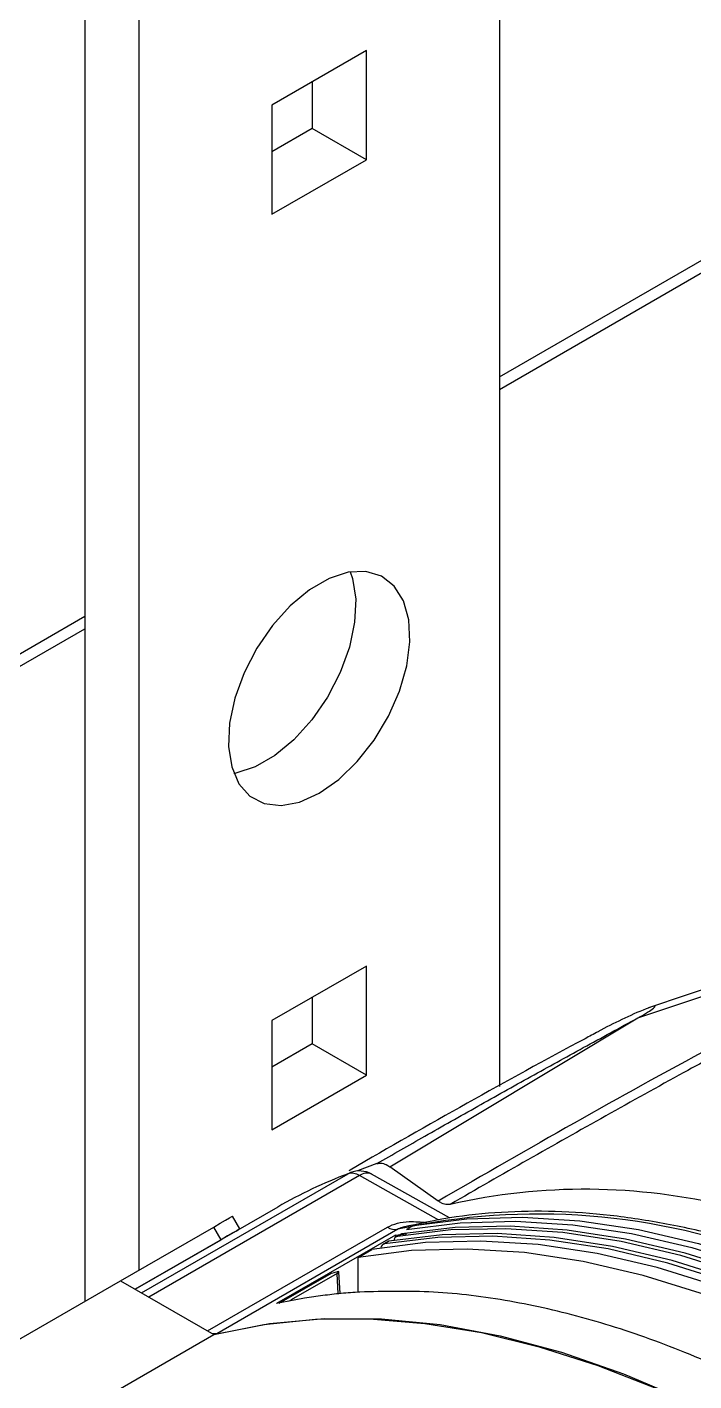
# Model space of a CAD drawing. Extents: x 11 to 120, y 2 to 94.
# Drawn here: x 85.897 to 87.533, y 77.02 to 80.34 of the extents above; entities that cross this region are included whole.
import ezdxf

# ---------------------------------------------------------------- set-up
doc = ezdxf.new("R2010")
doc.units = 0
doc.header["$MEASUREMENT"] = 0
doc.layers.add('OBJECT', color=7, linetype='CONTINUOUS')

msp = doc.modelspace()

# ---------------------------------------------------------------- linework, layer by layer
at = {"layer": 'OBJECT'}
for p, q in [((86.0386, 82.9736), (86.0386, 77.2146)), ((86.1715, 82.8969), (86.1715, 77.2914)), ((87.0554, 82.248), (87.0554, 77.7415)), ((86.7295, 80.2827), (86.4975, 80.1488)), ((86.7295, 80.0149), (86.7295, 80.2827)), ((86.5965, 80.206), (86.5965, 80.0916)), ((87.0554, 79.482), (88.2377, 80.1645)), ((86.4975, 80.1488), (86.4975, 79.881)), ((87.0554, 79.4516), (88.2191, 80.1233)), ((86.5965, 80.0916), (86.4975, 80.0345)), ((86.7295, 80.0149), (86.5965, 80.0916)), ((86.4975, 79.881), (86.7295, 80.0149)), ((85.5366, 78.6052), (86.0386, 78.895)), ((85.5179, 78.564), (86.0386, 78.8646)), ((86.7295, 78.0372), (86.4975, 77.9033)), ((86.7295, 77.7694), (86.7295, 78.0372)), ((87.6123, 77.9991), (87.421, 77.9348)), ((87.3953, 77.9101), (87.6096, 77.9817)), ((86.5965, 77.9605), (86.5965, 77.8461)), ((86.4975, 77.9033), (86.4975, 77.6355)), ((86.7868, 77.545), (87.3953, 77.9101)), ((86.5965, 77.8461), (86.4975, 77.789)), ((86.7295, 77.7694), (86.5965, 77.8461)), ((86.4975, 77.6355), (86.7295, 77.7694)), ((86.7553, 77.5526), (86.7077, 77.5346)), ((86.9054, 77.4609), (86.7868, 77.545)), ((86.1778, 77.2356), (86.6842, 77.5279)), ((86.7121, 77.5234), (86.1957, 77.2252)), ((86.6902, 77.5307), (86.6842, 77.5279)), ((86.9073, 77.4143), (86.7121, 77.5234)), ((86.9334, 77.4195), (86.7418, 77.5265)), ((86.5119, 77.4462), (86.1624, 77.2445)), ((86.4185, 77.3924), (86.4005, 77.4235)), ((86.8446, 77.4007), (86.8277, 77.3909)), ((86.1264, 77.2653), (86.3548, 77.3971)), ((86.1624, 77.2445), (86.3728, 77.366)), ((86.3395, 77.1422), (86.7808, 77.397)), ((86.3728, 77.366), (86.3548, 77.3971)), ((86.8064, 77.3917), (86.3626, 77.1355)), ((86.8003, 77.3772), (86.5092, 77.2092)), ((86.8003, 77.3772), (86.8277, 77.3807)), ((86.8003, 77.3772), (86.8003, 77.3714)), ((86.8127, 77.3792), (86.8021, 77.3731)), ((86.8161, 77.3804), (86.8056, 77.3743)), ((86.709, 77.3224), (86.7429, 77.342)), ((86.7809, 77.3608), (86.7704, 77.3547)), ((86.7844, 77.3621), (86.7738, 77.356)), ((86.709, 77.2373), (86.709, 77.3224)), ((86.5153, 77.2103), (86.6436, 77.2842)), ((86.6576, 77.2833), (86.5448, 77.2185)), ((86.6599, 77.2332), (86.6576, 77.2833)), ((86.6646, 77.2337), (86.6621, 77.2871)), ((85.7162, 77.0285), (86.1264, 77.2653)), ((86.1264, 77.2653), (86.3549, 77.1333)), ((86.5448, 77.2185), (86.545, 77.2161)), ((86.3626, 77.1355), (86.3512, 77.1355)), ((86.3626, 77.1353), (86.3626, 77.1355)), ((85.9448, 76.8966), (86.3549, 77.1333))]:
    msp.add_line(p, q, dxfattribs=at)
at = {"layer": 'OBJECT', "flags": 128}
for points in [[(86.6135, 78.461), (86.6614, 78.4947), (86.707, 78.5388), (86.7483, 78.5913), (86.7833, 78.6497), (86.8103, 78.7113), (86.8281, 78.7733), (86.8359, 78.8327), (86.8333, 78.8867), (86.8204, 78.9329), (86.7978, 78.969), (86.7667, 78.9934), (86.7283, 79.0049), (86.6846, 79.003), (86.6376, 78.9878), (86.5894, 78.96), (86.5424, 78.9209), (86.4987, 78.8723), (86.4603, 78.8165), (86.4291, 78.7561), (86.4066, 78.694), (86.3937, 78.6329), (86.3911, 78.5759), (86.3989, 78.5255), (86.4167, 78.4841), (86.4437, 78.4537), (86.4787, 78.4356), (86.52, 78.4308), (86.5656, 78.4394), (86.6135, 78.461)], [(86.6898, 79.0039), (86.6952, 78.9877), (86.703, 78.9373), (86.7004, 78.8802), (86.6875, 78.8192), (86.6649, 78.757), (86.6337, 78.6967), (86.5954, 78.6409), (86.5517, 78.5923), (86.5046, 78.5532), (86.4565, 78.5254), (86.4094, 78.5102), (86.4042, 78.5093)], [(86.3548, 77.3971), (86.3708, 77.4064), (86.3838, 77.4139), (86.3933, 77.4194), (86.399, 77.4226), (86.4005, 77.4235)], [(89.4131, 75.8812), (89.2825, 76.0476), (89.1472, 76.207), (89.0076, 76.3587), (88.8644, 76.502), (88.7182, 76.6364), (88.5694, 76.7613), (88.4189, 76.8763), (88.267, 76.9808), (88.1146, 77.0744), (87.9621, 77.1568), (87.8103, 77.2276), (87.6597, 77.2865), (87.511, 77.3333), (87.3648, 77.3677), (87.2216, 77.3897), (87.082, 77.3992), (86.9467, 77.3961), (86.8161, 77.3804)], [(86.8277, 77.3909), (86.959, 77.4077), (87.0951, 77.4116), (87.2356, 77.4028), (87.3799, 77.3811), (87.5273, 77.3469), (87.6772, 77.3001), (87.7893, 77.2575)], [(86.8446, 77.4007), (86.9759, 77.4175), (87.1121, 77.4214), (87.2526, 77.4126), (87.3968, 77.3909), (87.5442, 77.3567), (87.6941, 77.3099), (87.7859, 77.2755)], [(86.4095, 77.3872), (86.4159, 77.3908), (86.4185, 77.3923), (86.417, 77.3915), (86.4113, 77.3882), (86.4018, 77.3827), (86.3888, 77.3752), (86.3728, 77.366)], [(89.3708, 75.8568), (89.2402, 76.0232), (89.1049, 76.1826), (88.9653, 76.3342), (88.8221, 76.4776), (88.6759, 76.612), (88.5272, 76.7369), (88.3766, 76.8519), (88.2248, 76.9564), (88.0723, 77.05), (87.9199, 77.1324), (87.768, 77.2032), (87.6175, 77.2621), (87.4687, 77.3088), (87.3225, 77.3433), (87.1793, 77.3653), (87.0397, 77.3748), (86.9044, 77.3717), (86.7738, 77.356)], [(89.3813, 75.8629), (89.2508, 76.0293), (89.1154, 76.1887), (88.9759, 76.3403), (88.8327, 76.4836), (88.6864, 76.618), (88.5377, 76.743), (88.3871, 76.8579), (88.2353, 76.9625), (88.0828, 77.0561), (87.9304, 77.1385), (87.7786, 77.2092), (87.628, 77.2682), (87.4793, 77.3149), (87.333, 77.3494), (87.1898, 77.3714), (87.0503, 77.3809), (86.9149, 77.3777), (86.7844, 77.3621)], [(89.4025, 75.8751), (89.272, 76.0415), (89.1366, 76.2009), (88.9971, 76.3526), (88.8539, 76.4959), (88.7076, 76.6303), (88.5589, 76.7552), (88.4083, 76.8702), (88.2565, 76.9747), (88.1041, 77.0683), (87.9516, 77.1507), (87.7998, 77.2215), (87.6492, 77.2804), (87.5005, 77.3272), (87.3542, 77.3616), (87.211, 77.3836), (87.0715, 77.3931), (86.9361, 77.39), (86.8056, 77.3743)], [(86.8127, 77.3792), (86.814, 77.3798), (86.8161, 77.3804)], [(89.3253, 75.8121), (89.194, 75.9804), (89.0578, 76.1416), (88.9173, 76.2949), (88.7731, 76.4399), (88.6257, 76.5758), (88.4758, 76.702), (88.324, 76.8182), (88.1709, 76.9237), (88.0172, 77.0182), (87.8634, 77.1012), (87.7103, 77.1724), (87.5585, 77.2316), (87.4086, 77.2784), (87.2612, 77.3126), (87.117, 77.3343), (86.9765, 77.3431), (86.8403, 77.3392), (86.709, 77.3224)], [(89.3592, 75.8317), (89.2279, 76), (89.0918, 76.1612), (88.9513, 76.3145), (88.807, 76.4595), (88.6596, 76.5954), (88.5097, 76.7216), (88.3579, 76.8378), (88.2048, 76.9433), (88.0511, 77.0378), (87.8974, 77.1208), (87.7443, 77.192), (87.5925, 77.2512), (87.4425, 77.298), (87.2952, 77.3322), (87.1509, 77.3539), (87.0104, 77.3627), (86.8742, 77.3588), (86.7429, 77.342)], [(86.7809, 77.3608), (86.7822, 77.3615), (86.7844, 77.3621)], [(86.3549, 77.1333), (86.4774, 77.158), (86.6048, 77.1708), (86.7366, 77.1718), (86.8723, 77.1609), (87.0113, 77.1381), (87.1532, 77.1037), (87.2974, 77.0576), (87.4433, 77.0001)], [(86.3626, 77.1355), (86.4919, 77.1608), (86.6267, 77.173), (86.7662, 77.172), (86.91, 77.1578), (87.0574, 77.1306), (87.2077, 77.0904), (87.3603, 77.0373), (87.5147, 76.9718), (87.67, 76.8939), (87.8256, 76.804), (87.9809, 76.7026), (88.1352, 76.59), (88.2879, 76.4668), (88.4382, 76.3335), (88.5856, 76.1906), (88.7293, 76.0387), (88.8689, 75.8786), (89.0036, 75.7108), (89.133, 75.5362)]]:
    msp.add_lwpolyline(points, dxfattribs=at)
at = {"layer": 'OBJECT'}
for centre, radius, start, end in [((87.8579, 76.8482), 1.171, 112.1976, 118.61), ((86.7121, 77.4727), 0.062, 60.8403, 110.733), ((87.1009, 76.4253), 1.1786, 110.7058, 119.984), ((86.6933, 77.4958), 0.0333, 55.7057, 105.9846), ((86.7303, 77.4987), 0.0306, 67.5028, 126.4783), ((87.2652, 75.9968), 1.4929, 76.2634, 102.7844), ((87.1507, 75.8211), 1.6079, 68.6106, 102.3673), ((86.8001, 77.4263), 0.0351, 236.5794, 280.1824), ((86.8084, 77.3624), 0.0122, 103.5818, 172.4129), ((86.7767, 77.3441), 0.0122, 103.5818, 172.4129)]:
    msp.add_arc(centre, radius, start, end, dxfattribs=at)
for points, knots in [([(87.3953, 77.9101), (87.398, 77.9116), (87.4049, 77.9154), (87.4183, 77.9232), (87.4329, 77.9326), (87.4392, 77.9388), (87.4344, 77.9396), (87.422, 77.9349), (87.4155, 77.9325)], [0, 0, 0, 0, 0.061294, 0.157978, 0.353025, 0.568965, 0.775601, 1, 1, 1, 1]), ([(86.7553, 77.5526), (86.7943, 77.5751), (86.8759, 77.622), (87.002, 77.6932), (87.1317, 77.7656), (87.2628, 77.838), (87.3506, 77.8858), (87.3953, 77.9101)], [0, 0, 0, 0, 0.187145, 0.391348, 0.595125, 0.793954, 1, 1, 1, 1]), ([(87.2975, 77.8761), (87.2869, 77.8704), (87.0823, 77.7611), (86.8784, 77.6472), (86.6872, 77.5355), (86.6859, 77.5348)], [0, 0, 0, 0, 0.051429, 0.993651, 1, 1, 1, 1]), ([(87.5882, 77.8439), (87.5839, 77.8416), (87.3533, 77.7193), (87.1272, 77.5889), (86.9054, 77.4609)], [0, 0, 0, 0, 0.018764, 1, 1, 1, 1]), ([(87.5842, 77.8178), (87.5588, 77.8039), (87.4692, 77.755), (87.3162, 77.6697), (87.125, 77.5621), (86.9982, 77.4892), (86.9348, 77.4527)], [0, 0, 0, 0, 0.116647, 0.411099, 0.705549, 1, 1, 1, 1]), ([(86.7553, 77.5526), (86.7593, 77.5534), (86.7673, 77.5548), (86.7787, 77.5504), (86.7851, 77.5461), (86.7868, 77.545)], [0, 0, 0, 0, 0.425023, 0.850044, 1, 1, 1, 1]), ([(87.6545, 77.3572), (87.6385, 77.3622), (87.5749, 77.3822), (87.4655, 77.4058), (87.3271, 77.4275), (87.1918, 77.437), (87.0604, 77.4349), (86.9358, 77.4223), (86.8574, 77.4049), (86.8196, 77.3966)], [0, 0, 0, 0, 0.053516, 0.213812, 0.373923, 0.533762, 0.693241, 0.852279, 1, 1, 1, 1]), ([(86.9348, 77.4527), (86.9325, 77.4524), (86.9262, 77.4514), (86.9158, 77.4543), (86.9082, 77.4591), (86.9054, 77.4609)], [0, 0, 0, 0, 0.263884, 0.723096, 1, 1, 1, 1]), ([(86.7808, 77.397), (86.7887, 77.4005), (86.8044, 77.4075), (86.839, 77.4117), (86.8631, 77.4096), (86.8776, 77.4083)], [0, 0, 0, 0, 0.288583, 0.575019, 1, 1, 1, 1]), ([(86.8196, 77.3965), (86.8177, 77.3961), (86.8133, 77.395), (86.8089, 77.3932), (86.8067, 77.3919), (86.8064, 77.3917)], [0, 0, 0, 0, 0.387155, 0.897633, 1, 1, 1, 1]), ([(86.6436, 77.2842), (86.6457, 77.2847), (86.6499, 77.2856), (86.6546, 77.2866), (86.6572, 77.2872), (86.6578, 77.2873)], [0, 0, 0, 0, 0.44189, 0.883774, 1, 1, 1, 1]), ([(86.6576, 77.2833), (86.6586, 77.2839), (86.6605, 77.2851), (86.662, 77.2865), (86.6623, 77.2874), (86.6611, 77.2879), (86.659, 77.2875), (86.6578, 77.2873)], [0, 0, 0, 0, 0.172261, 0.344036, 0.527768, 0.740235, 1, 1, 1, 1]), ([(86.7132, 77.2376), (86.6979, 77.2365), (86.6674, 77.2344), (86.6223, 77.2292), (86.5692, 77.2216), (86.5319, 77.2139), (86.5092, 77.2092)], [0, 0, 0, 0, 0.218765, 0.43753, 0.656295, 1, 1, 1, 1]), ([(89.0112, 75.911), (88.9529, 75.9799), (88.8361, 76.1177), (88.6504, 76.3096), (88.4578, 76.4889), (88.2607, 76.6512), (88.0627, 76.7944), (87.8633, 76.9194), (87.662, 77.0259), (87.4625, 77.1116), (87.2682, 77.1757), (87.0787, 77.2186), (86.8922, 77.242), (86.7729, 77.2391), (86.7132, 77.2376)], [0, 0, 0, 0, 0.082347, 0.164694, 0.249433, 0.334172, 0.416519, 0.498866, 0.583605, 0.668344, 0.750089, 0.831834, 0.915917, 1, 1, 1, 1]), ([(86.5407, 77.2153), (86.5409, 77.2155), (86.5413, 77.2162), (86.5431, 77.2174), (86.5445, 77.2183), (86.5448, 77.2185)], [0, 0, 0, 0, 0.353044, 0.868725, 1, 1, 1, 1])]:
    msp.add_open_spline(points, degree=3, knots=knots, dxfattribs=at)

doc.saveas('drawing.dxf')
